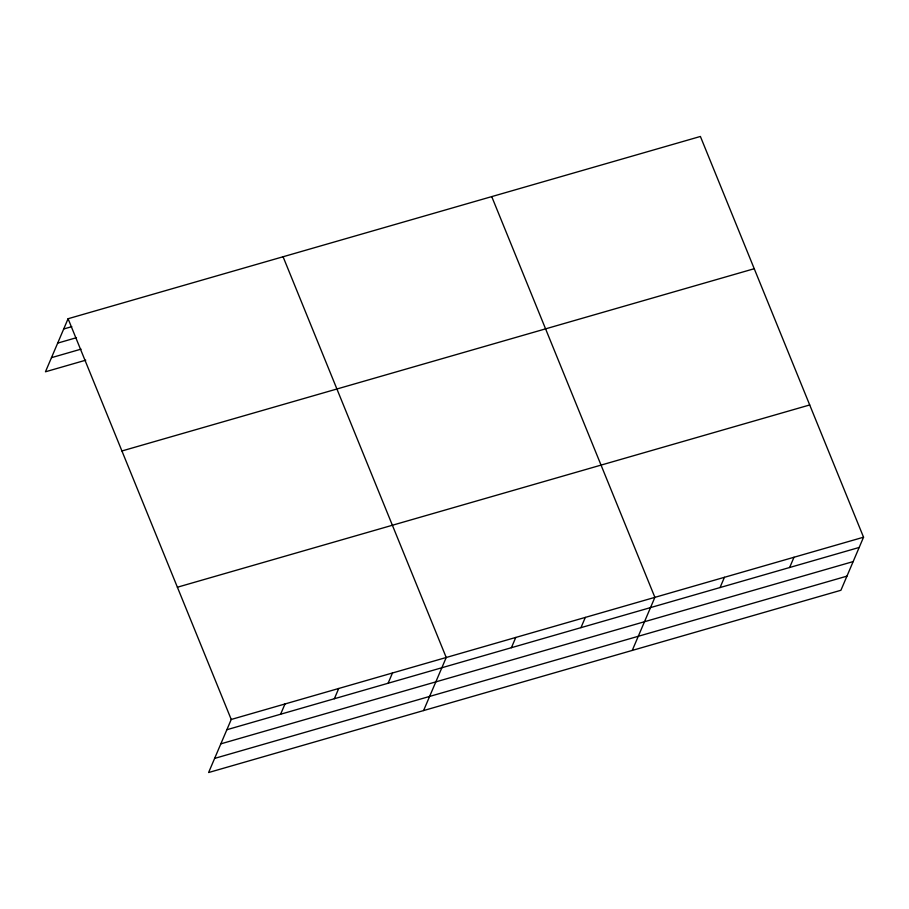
<?xml version="1.0" encoding="UTF-8"?>
<svg xmlns="http://www.w3.org/2000/svg" width="909" height="909" viewBox="0 0 909 909"><rect width="100%" height="100%" fill="white"/><g stroke="black" fill="none" stroke-linecap="round" stroke-linejoin="round"><path stroke-width="1.36" d="M68.084 318.729L231.238 719.462L208.604 772.536L840.916 590.271L863.55 537.208L700.396 136.464L68.084 318.729L45.45 371.792L85.764 360.18M280.608 714.224L284.983 703.975M334.353 698.737L338.727 688.477M388.098 683.25L392.472 672.99M423.583 710.565L446.228 657.502L283.074 256.758M511.403 647.708L515.778 637.448M580.953 627.653L585.328 617.404M632.255 650.424L654.889 597.349L491.735 196.617M720.064 587.555L724.439 577.306M789.626 567.511L794 557.251M63.71 328.978L71.777 326.661M57.687 343.113L76.492 337.682M51.472 357.669L81.037 349.147M121.931 450.966L754.243 268.712M177.391 587.225L809.714 404.959M231.238 719.462L863.55 537.208M226.864 729.722L859.175 547.457M220.83 743.846L853.153 561.592M214.626 758.401L846.938 576.147"/></g></svg>
